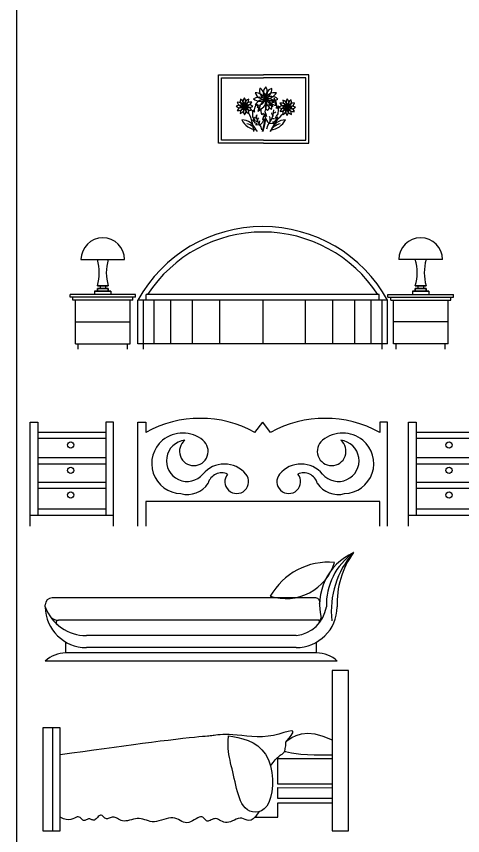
# Model space of a CAD drawing. Header units: millimetres. Extents: x 577 to 2337, y 236 to 943.
# Drawn here: x 785.03 to 787.94, y 698.02 to 703.38 of the extents above; entities that cross this region are included whole.
import ezdxf

# ---------------------------------------------------------------- set-up
doc = ezdxf.new("R2010")
doc.units = ezdxf.units.MM
doc.header["$LTSCALE"] = 0.01
doc.layers.add('06-Furn', color=4, linetype='Continuous')

# ---------------------------------------------------------------- blocks, each defined once
blk = doc.blocks.new('bed4')
at = {"layer": '06-Furn', "color": 25}
for p, q in [((746.1496, 634.5154), (744.4225, 634.5154)), ((744.3783, 634.4567), (744.3783, 634.4712)), ((746.1682, 634.3699), (744.4645, 634.3699)), ((744.513, 634.1561), (744.513, 634.2274)), ((746.0197, 634.2694), (744.6471, 634.2694)), ((746.1538, 634.1561), (746.1538, 634.2274)), ((746.0197, 634.1914), (744.6471, 634.1914)), ((746.1538, 634.1561), (744.513, 634.1561)), ((746.2885, 634.103), (744.3783, 634.103))]:
    blk.add_line(p, q, dxfattribs=at)
for centre, radius, start, end in [((746.5478, 634.47), 0.3746, 114.1352, 194.9318), ((746.6374, 634.4689), 0.4202, 125.3012, 181.6603), ((746.8173, 634.4333), 0.5674, 138.15, 186.7518), ((746.8486, 634.4828), 0.5607, 144.0636, 182.6604), ((744.4225, 634.4712), 0.0442, 90, 180), ((746.1458, 634.4872), 0.0285, 344.8503, 82.2604), ((744.6474, 634.4605), 0.2691, 180.8006, 270.0526), ((744.6487, 634.5582), 0.2888, 200.5736, 269.7745), ((746.0195, 634.4605), 0.2691, 269.9474, 359.1994), ((745.995, 634.4934), 0.2254, 276.2872, 350.6277), ((744.4657, 634.4464), 0.0765, 227.3168, 270.128), ((746.1695, 634.3833), 0.0135, 264.5671, 16.4869), ((744.465, 634.3548), 0.0152, 88.0322, 242.9092), ((746.1559, 634.3583), 0.0169, 346.338, 43.2833), ((744.5143, 633.9552), 0.2009, 90.3735, 132.6232), ((746.1525, 633.9552), 0.2009, 47.3768, 89.6265)]:
    blk.add_arc(centre, radius, start, end, dxfattribs=at)
at = {"layer": '06-Furn', "color": 243}
for centre, radius, start, end in [((746.2301, 634.3151), 0.4344, 84.5836, 150.8028), ((745.9514, 634.8462), 0.3346, 252.5151, 342.8713)]:
    blk.add_arc(centre, radius, start, end, dxfattribs=at)
blk = doc.blocks.new('ertruh')
at = {"layer": '06-Furn', "color": 25, "linetype": 'Continuous'}
for p, q in [((561.3447, 508.8698), (561.2377, 508.8698)), ((561.2377, 508.8698), (561.2377, 507.8231)), ((561.3447, 507.8231), (561.3447, 508.8698)), ((559.4586, 508.4957), (559.3451, 508.4957)), ((559.4586, 507.8231), (559.4586, 508.4957)), ((560.5418, 508.4527), (560.5221, 508.4522)), ((560.564, 508.4523), (560.5418, 508.4527)), ((560.8897, 508.4548), (560.8548, 508.4461)), ((560.922, 508.4644), (560.8897, 508.4548)), ((560.9493, 508.4726), (560.922, 508.4644)), ((560.9695, 508.4768), (560.9493, 508.4726)), ((560.9652, 508.4398), (560.9796, 508.4629)), ((560.9803, 508.4744), (560.9695, 508.4768)), ((560.9796, 508.4629), (560.9803, 508.4744)), ((561.0023, 508.4464), (561.0371, 508.4565)), ((561.0371, 508.4565), (561.0777, 508.4604)), ((561.0777, 508.4604), (561.1244, 508.4563)), ((561.1244, 508.4563), (561.1776, 508.4424)), ((560.0561, 508.4007), (559.9977, 508.3932)), ((560.1121, 508.4077), (560.0561, 508.4007)), ((560.1653, 508.4141), (560.1121, 508.4077)), ((560.215, 508.42), (560.1653, 508.4141)), ((560.2606, 508.4251), (560.215, 508.42)), ((560.3015, 508.4296), (560.2606, 508.4251)), ((560.337, 508.4334), (560.3015, 508.4296)), ((560.3666, 508.4364), (560.337, 508.4334)), ((560.39, 508.4387), (560.3666, 508.4364)), ((560.4079, 508.4402), (560.39, 508.4387)), ((560.4213, 508.4413), (560.4079, 508.4402)), ((560.4313, 508.4421), (560.4213, 508.4413)), ((560.439, 508.4427), (560.4313, 508.4421)), ((560.4454, 508.4433), (560.439, 508.4427)), ((560.4515, 508.444), (560.4454, 508.4433)), ((560.4584, 508.445), (560.4515, 508.444)), ((560.467, 508.4464), (560.4584, 508.445)), ((560.4775, 508.448), (560.467, 508.4464)), ((560.4901, 508.4497), (560.4775, 508.448)), ((560.505, 508.4511), (560.4901, 508.4497)), ((560.5221, 508.4522), (560.505, 508.4511)), ((560.557, 508.3847), (560.5572, 508.4116)), ((560.5572, 508.4116), (560.5587, 508.4426)), ((560.5587, 508.4426), (560.5885, 508.4392)), ((560.589, 508.4509), (560.564, 508.4523)), ((560.5885, 508.4392), (560.6207, 508.4335)), ((560.6167, 508.4483), (560.589, 508.4509)), ((560.6468, 508.4451), (560.6167, 508.4483)), ((560.6207, 508.4335), (560.6542, 508.425)), ((560.6789, 508.4419), (560.6468, 508.4451)), ((560.6542, 508.425), (560.6877, 508.4133)), ((560.7126, 508.4392), (560.6789, 508.4419)), ((560.6877, 508.4133), (560.7204, 508.3977)), ((560.7475, 508.4377), (560.7126, 508.4392)), ((560.7831, 508.4379), (560.7475, 508.4377)), ((560.819, 508.4405), (560.7831, 508.4379)), ((560.8548, 508.4461), (560.819, 508.4405)), ((560.9349, 508.4025), (560.9652, 508.4398)), ((560.9349, 508.4025), (560.9487, 508.415)), ((560.9487, 508.415), (560.973, 508.432)), ((560.973, 508.432), (561.0023, 508.4464)), ((561.1776, 508.4424), (561.2377, 508.4168)), ((559.6776, 508.3494), (559.6071, 508.3396)), ((559.7458, 508.3589), (559.6776, 508.3494)), ((559.8117, 508.368), (559.7458, 508.3589)), ((559.8756, 508.3768), (559.8117, 508.368)), ((559.9376, 508.3852), (559.8756, 508.3768)), ((559.9977, 508.3932), (559.9376, 508.3852)), ((560.5579, 508.3611), (560.557, 508.3847)), ((560.5598, 508.3401), (560.5579, 508.3611)), ((560.7204, 508.3977), (560.751, 508.3777)), ((560.751, 508.3777), (560.7786, 508.3529)), ((560.7786, 508.3529), (560.802, 508.3228)), ((559.5342, 508.3297), (559.4586, 508.3195)), ((559.6071, 508.3396), (559.5342, 508.3297)), ((560.5625, 508.3209), (560.5598, 508.3401)), ((560.5658, 508.3028), (560.5625, 508.3209)), ((560.5696, 508.2851), (560.5658, 508.3028)), ((560.802, 508.3228), (560.8204, 508.2871)), ((560.8829, 508.2945), (561.2377, 508.2945)), ((560.8829, 508.128), (560.8829, 508.2945)), ((560.933, 508.3394), (560.9267, 508.3431)), ((560.972, 508.3297), (560.933, 508.3394)), ((561.0333, 508.3224), (560.972, 508.3297)), ((561.1207, 508.3178), (561.0333, 508.3224)), ((561.2377, 508.3163), (561.1207, 508.3178)), ((560.5737, 508.2671), (560.5696, 508.2851)), ((560.5781, 508.2481), (560.5737, 508.2671)), ((560.5827, 508.2282), (560.5781, 508.2481)), ((560.8204, 508.2871), (560.8338, 508.2471)), ((560.8338, 508.2471), (560.8425, 508.2046)), ((560.5875, 508.2076), (560.5827, 508.2282)), ((560.5924, 508.1865), (560.5875, 508.2076)), ((560.5974, 508.165), (560.5924, 508.1865)), ((560.8425, 508.2046), (560.8468, 508.161)), ((560.6026, 508.1432), (560.5974, 508.165)), ((560.6078, 508.1214), (560.6026, 508.1432)), ((560.8468, 508.161), (560.8468, 508.1179)), ((560.6131, 508.0997), (560.6078, 508.1214)), ((560.6185, 508.0783), (560.6131, 508.0997)), ((560.6243, 508.0575), (560.6185, 508.0783)), ((560.8468, 508.1179), (560.8429, 508.0771)), ((561.2377, 508.128), (560.8829, 508.128)), ((560.8829, 508.1063), (561.2377, 508.103)), ((560.8829, 508.0339), (560.8829, 508.1063)), ((560.6307, 508.0376), (560.6243, 508.0575)), ((560.638, 508.0187), (560.6307, 508.0376)), ((560.8354, 508.0402), (560.8244, 508.0087)), ((560.8429, 508.0771), (560.8354, 508.0402)), ((561.2377, 508.0339), (560.8829, 508.0339)), ((560.6466, 508.0014), (560.638, 508.0187)), ((560.6568, 507.9857), (560.6466, 508.0014)), ((560.6688, 507.972), (560.6568, 507.9857)), ((560.683, 507.9605), (560.6688, 507.972)), ((560.8104, 507.9838), (560.7939, 507.9655)), ((560.8244, 508.0087), (560.8104, 507.9838)), ((560.8829, 508.0057), (561.2345, 508.0057)), ((560.8829, 507.9108), (560.8829, 508.0057)), ((560.6994, 507.9517), (560.683, 507.9605)), ((560.7176, 507.946), (560.6994, 507.9517)), ((560.7369, 507.9439), (560.7176, 507.946)), ((560.7565, 507.9461), (560.7369, 507.9439)), ((560.7757, 507.9531), (560.7565, 507.9461)), ((560.7939, 507.9655), (560.7757, 507.9531)), ((560.7311, 507.9108), (560.8829, 507.9108)), ((559.3451, 507.8231), (559.4586, 507.8231)), ((561.2377, 507.8231), (561.3447, 507.8231))]:
    blk.add_line(p, q, dxfattribs=at)
at = {"layer": '06-Furn', "color": 25}
for p, q in [((559.3451, 508.4957), (559.3451, 507.8231)), ((559.4114, 507.8231), (559.4114, 508.4957)), ((560.9347, 508.3902), (560.9349, 508.4025)), ((560.9258, 508.3409), (560.9281, 508.3466)), ((560.9281, 508.3466), (560.93, 508.3533)), ((560.93, 508.3533), (560.9315, 508.3608)), ((560.9315, 508.3608), (560.9327, 508.3694)), ((560.9327, 508.3694), (560.9338, 508.3792)), ((560.9338, 508.3792), (560.9347, 508.3902)), ((560.8658, 508.2871), (560.8783, 508.3001)), ((560.8783, 508.3001), (560.8888, 508.3095)), ((560.8888, 508.3095), (560.8975, 508.3162)), ((560.8975, 508.3162), (560.9047, 508.3209)), ((560.9047, 508.3209), (560.9106, 508.3245)), ((560.9106, 508.3245), (560.9155, 508.3278)), ((560.9155, 508.3278), (560.9196, 508.3315)), ((560.9196, 508.3315), (560.923, 508.3359)), ((560.923, 508.3359), (560.9258, 508.3409)), ((560.8338, 508.2471), (560.8511, 508.2697)), ((560.8511, 508.2697), (560.8658, 508.2871)), ((559.7129, 507.92), (559.7079, 507.9156)), ((559.7178, 507.9232), (559.7129, 507.92)), ((559.7226, 507.9247), (559.7178, 507.9232)), ((559.7274, 507.9242), (559.7226, 507.9247)), ((559.7321, 507.922), (559.7274, 507.9242)), ((559.7367, 507.9186), (559.7321, 507.922)), ((559.7414, 507.9144), (559.7367, 507.9186)), ((560.7388, 507.9187), (560.722, 507.9013)), ((560.7579, 507.9466), (560.7388, 507.9187)), ((559.4796, 507.9008), (559.4586, 507.9108)), ((559.4983, 507.896), (559.4796, 507.9008)), ((559.5146, 507.8952), (559.4983, 507.896)), ((559.5289, 507.8974), (559.5146, 507.8952)), ((559.5414, 507.9013), (559.5289, 507.8974)), ((559.5522, 507.906), (559.5414, 507.9013)), ((559.5615, 507.9103), (559.5522, 507.906)), ((559.5696, 507.9132), (559.5615, 507.9103)), ((559.5767, 507.9136), (559.5696, 507.9132)), ((559.5829, 507.9121), (559.5767, 507.9136)), ((559.5884, 507.909), (559.5829, 507.9121)), ((559.5933, 507.9049), (559.5884, 507.909)), ((559.5978, 507.9005), (559.5933, 507.9049)), ((559.6021, 507.8961), (559.5978, 507.9005)), ((559.6063, 507.8925), (559.6021, 507.8961)), ((559.6105, 507.8901), (559.6063, 507.8925)), ((559.615, 507.8893), (559.6105, 507.8901)), ((559.6197, 507.8899), (559.615, 507.8893)), ((559.6244, 507.8915), (559.6197, 507.8899)), ((559.6293, 507.8938), (559.6244, 507.8915)), ((559.6342, 507.8962), (559.6293, 507.8938)), ((559.6391, 507.8985), (559.6342, 507.8962)), ((559.6439, 507.9002), (559.6391, 507.8985)), ((559.6486, 507.901), (559.6439, 507.9002)), ((559.6532, 507.9005), (559.6486, 507.901)), ((559.6576, 507.8992), (559.6532, 507.9005)), ((559.6619, 507.8972), (559.6576, 507.8992)), ((559.6662, 507.8951), (559.6619, 507.8972)), ((559.6705, 507.8933), (559.6662, 507.8951)), ((559.6748, 507.892), (559.6705, 507.8933)), ((559.6792, 507.8918), (559.6748, 507.892)), ((559.6837, 507.8931), (559.6792, 507.8918)), ((559.6884, 507.896), (559.6837, 507.8931)), ((559.6932, 507.9002), (559.6884, 507.896)), ((559.698, 507.9052), (559.6932, 507.9002)), ((559.703, 507.9105), (559.698, 507.9052)), ((559.7079, 507.9156), (559.703, 507.9105)), ((559.7462, 507.9101), (559.7414, 507.9144)), ((559.7512, 507.9061), (559.7462, 507.9101)), ((559.7563, 507.903), (559.7512, 507.9061)), ((559.7616, 507.9011), (559.7563, 507.903)), ((559.7672, 507.9009), (559.7616, 507.9011)), ((559.7731, 507.9021), (559.7672, 507.9009)), ((559.7792, 507.9042), (559.7731, 507.9021)), ((559.7855, 507.9067), (559.7792, 507.9042)), ((559.7919, 507.9093), (559.7855, 507.9067)), ((559.7985, 507.9114), (559.7919, 507.9093)), ((559.8051, 507.9126), (559.7985, 507.9114)), ((559.8119, 507.9124), (559.8051, 507.9126)), ((559.8187, 507.9106), (559.8119, 507.9124)), ((559.8256, 507.9074), (559.8187, 507.9106)), ((559.8329, 507.9034), (559.8256, 507.9074)), ((559.8404, 507.8989), (559.8329, 507.9034)), ((559.8485, 507.8946), (559.8404, 507.8989)), ((559.8571, 507.8907), (559.8485, 507.8946)), ((559.8665, 507.8879), (559.8571, 507.8907)), ((559.8766, 507.8865), (559.8665, 507.8879)), ((559.8876, 507.8869), (559.8766, 507.8865)), ((559.8993, 507.8887), (559.8876, 507.8869)), ((559.9116, 507.8915), (559.8993, 507.8887)), ((559.9243, 507.8948), (559.9116, 507.8915)), ((559.9372, 507.8981), (559.9243, 507.8948)), ((559.9502, 507.9009), (559.9372, 507.8981)), ((559.9631, 507.9028), (559.9502, 507.9009)), ((559.9756, 507.9032), (559.9631, 507.9028)), ((559.9878, 507.9018), (559.9756, 507.9032)), ((559.9997, 507.899), (559.9878, 507.9018)), ((560.0115, 507.8953), (559.9997, 507.899)), ((560.0233, 507.8913), (560.0115, 507.8953)), ((560.0354, 507.8874), (560.0233, 507.8913)), ((560.0479, 507.8843), (560.0354, 507.8874)), ((560.0609, 507.8823), (560.0479, 507.8843)), ((560.0747, 507.8821), (560.0609, 507.8823)), ((560.0893, 507.8839), (560.0747, 507.8821)), ((560.1046, 507.8874), (560.0893, 507.8839)), ((560.1203, 507.8919), (560.1046, 507.8874)), ((560.1361, 507.8969), (560.1203, 507.8919)), ((560.1519, 507.9015), (560.1361, 507.8969)), ((560.1673, 507.9054), (560.1519, 507.9015)), ((560.1822, 507.9078), (560.1673, 507.9054)), ((560.1962, 507.908), (560.1822, 507.9078)), ((560.2092, 507.9058), (560.1962, 507.908)), ((560.2214, 507.9016), (560.2092, 507.9058)), ((560.2329, 507.8961), (560.2214, 507.9016)), ((560.2439, 507.89), (560.2329, 507.8961)), ((560.2547, 507.8842), (560.2439, 507.89)), ((560.2655, 507.8792), (560.2547, 507.8842)), ((560.2764, 507.8759), (560.2655, 507.8792)), ((560.2876, 507.875), (560.2764, 507.8759)), ((560.2994, 507.8769), (560.2876, 507.875)), ((560.3114, 507.8811), (560.2994, 507.8769)), ((560.3236, 507.8869), (560.3114, 507.8811)), ((560.3355, 507.8936), (560.3236, 507.8869)), ((560.3471, 507.9003), (560.3355, 507.8936)), ((560.358, 507.9064), (560.3471, 507.9003)), ((560.3681, 507.911), (560.358, 507.9064)), ((560.377, 507.9135), (560.3681, 507.911)), ((560.3846, 507.9133), (560.377, 507.9135)), ((560.3911, 507.9109), (560.3846, 507.9133)), ((560.3967, 507.9068), (560.3911, 507.9109)), ((560.4017, 507.9018), (560.3967, 507.9068)), ((560.4063, 507.8965), (560.4017, 507.9018)), ((560.4108, 507.8916), (560.4063, 507.8965)), ((560.4154, 507.8877), (560.4108, 507.8916)), ((560.4204, 507.8855), (560.4154, 507.8877)), ((560.426, 507.8854), (560.4204, 507.8855)), ((560.4321, 507.8871), (560.426, 507.8854)), ((560.4387, 507.89), (560.4321, 507.8871)), ((560.4458, 507.8935), (560.4387, 507.89)), ((560.4532, 507.897), (560.4458, 507.8935)), ((560.4609, 507.9001), (560.4532, 507.897)), ((560.4688, 507.9019), (560.4609, 507.9001)), ((560.4768, 507.9022), (560.4688, 507.9019)), ((560.485, 507.9003), (560.4768, 507.9022)), ((560.4932, 507.8968), (560.485, 507.9003)), ((560.5018, 507.8923), (560.4932, 507.8968)), ((560.5105, 507.8874), (560.5018, 507.8923)), ((560.5197, 507.8827), (560.5105, 507.8874)), ((560.5293, 507.8788), (560.5197, 507.8827)), ((560.5394, 507.8764), (560.5293, 507.8788)), ((560.5501, 507.8761), (560.5394, 507.8764)), ((560.5614, 507.8782), (560.5501, 507.8761)), ((560.5732, 507.8823), (560.5614, 507.8782)), ((560.5854, 507.8875), (560.5732, 507.8823)), ((560.5979, 507.8931), (560.5854, 507.8875)), ((560.6103, 507.8984), (560.5979, 507.8931)), ((560.6228, 507.9025), (560.6103, 507.8984)), ((560.635, 507.9047), (560.6228, 507.9025)), ((560.6469, 507.9043), (560.635, 507.9047)), ((560.6583, 507.9008), (560.6469, 507.9043)), ((560.6697, 507.8959), (560.6583, 507.9008)), ((560.6813, 507.8915), (560.6697, 507.8959)), ((560.6936, 507.8896), (560.6813, 507.8915)), ((560.7071, 507.8922), (560.6936, 507.8896)), ((560.722, 507.9013), (560.7071, 507.8922))]:
    blk.add_line(p, q, dxfattribs=at)
blk = doc.blocks.new('teatgs')
at = {"layer": '06-Furn', "color": 25}
for p, q in [((635.4469, 512.4715), (635.4979, 512.4715)), ((635.4469, 511.7911), (635.4469, 512.4715)), ((635.4979, 512.4715), (635.4979, 511.8608)), ((635.9928, 512.4715), (635.9417, 512.4715)), ((635.9417, 512.4715), (635.9417, 511.8608)), ((635.9928, 511.7911), (635.9928, 512.4715)), ((636.1523, 511.7911), (636.1523, 512.4715)), ((636.1523, 512.4715), (636.2034, 512.4715)), ((636.2034, 512.4715), (636.2034, 512.4034)), ((636.9178, 512.4034), (636.9688, 512.4715)), ((637.0199, 512.4034), (636.9688, 512.4715)), ((637.7853, 512.4715), (637.7343, 512.4715)), ((637.7343, 512.4715), (637.7343, 512.4034)), ((637.7853, 511.7911), (637.7853, 512.4715)), ((637.9223, 512.4715), (637.9733, 512.4715)), ((637.9223, 511.7911), (637.9223, 512.4715)), ((637.9733, 512.4715), (637.9733, 511.8608)), ((638.4681, 512.4715), (638.4171, 512.4715)), ((638.4171, 512.4715), (638.4171, 511.8608)), ((638.4681, 511.7911), (638.4681, 512.4715)), ((635.9417, 512.4034), (635.4979, 512.4034)), ((638.4171, 512.4034), (637.9733, 512.4034)), ((635.9417, 512.3626), (635.4979, 512.3626)), ((638.4171, 512.3626), (637.9733, 512.3626)), ((635.9417, 512.2371), (635.4979, 512.2371)), ((638.4171, 512.2371), (637.9733, 512.2371)), ((635.9417, 512.1963), (635.4979, 512.1963)), ((638.4171, 512.1963), (637.9733, 512.1963)), ((635.9417, 512.0767), (635.4979, 512.0767)), ((638.4171, 512.0767), (637.9733, 512.0767)), ((635.9417, 512.0359), (635.4979, 512.0359)), ((638.4171, 512.0359), (637.9733, 512.0359)), ((637.7343, 511.9527), (636.2034, 511.9527)), ((636.2034, 511.9527), (636.2034, 511.7911)), ((637.7343, 511.7911), (637.7343, 511.9527)), ((635.9417, 511.9017), (635.4979, 511.9017)), ((638.4171, 511.9017), (637.9733, 511.9017)), ((635.9928, 511.8608), (635.4469, 511.8608)), ((638.4681, 511.8608), (637.9223, 511.8608))]:
    blk.add_line(p, q, dxfattribs=at)
for centre in [(635.7127, 512.3217), (638.1881, 512.3217), (635.7127, 512.1555), (638.1881, 512.1555), (635.7127, 511.995), (638.1881, 511.995)]:
    blk.add_circle(centre, 0.0204, dxfattribs=at)
for centre in [(636.5606, 511.757), (637.3771, 511.757)]:
    blk.add_arc(centre, 0.7385, 61.0736, 118.9264, dxfattribs=at)
at = {"layer": '06-Furn', "color": 243}
for centre, radius, start, end in [((636.4458, 512.1922), 0.2074, 50.5406, 129.4594), ((637.4919, 512.1922), 0.2074, 50.5406, 129.4594), ((636.439, 512.2004), 0.1968, 129.4594, 268.2469), ((636.4738, 512.218), 0.1352, 96.4993, 320.1022), ((636.5181, 512.2801), 0.0937, 129.4594, 50.5406), ((637.4196, 512.2801), 0.0937, 129.4594, 50.5406), ((637.4638, 512.218), 0.1352, 219.8978, 83.5007), ((637.4986, 512.2004), 0.1968, 271.7531, 50.5406), ((636.7179, 512.0139), 0.1829, 39.8978, 140.1022), ((637.2197, 512.0139), 0.1829, 39.8978, 140.1022), ((636.7009, 512.0468), 0.0927, 65.6182, 164.4156), ((636.7987, 512.0815), 0.0776, 140.1022, 39.8978), ((637.1389, 512.0815), 0.0776, 140.1022, 39.8978), ((637.2367, 512.0468), 0.0927, 15.5844, 114.3818), ((636.4768, 512.1571), 0.1596, 254.0672, 327.6417), ((637.4608, 512.1571), 0.1596, 212.3583, 285.9328)]:
    blk.add_arc(centre, radius, start, end, dxfattribs=at)
blk = doc.blocks.new('erery')
at = {"layer": '06-Furn', "color": 25, "linetype": 'Continuous'}
for p, q in [((635.5905, 479.9123), (635.5905, 480.3601)), ((635.5905, 480.3601), (635.8857, 480.3601)), ((635.6103, 479.932), (635.6103, 480.3403)), ((635.6103, 480.3403), (635.8857, 480.3403)), ((636.1809, 480.3601), (635.8857, 480.3601)), ((636.1611, 480.3403), (635.8857, 480.3403)), ((636.1611, 479.932), (636.1611, 480.3403)), ((636.1809, 479.9123), (636.1809, 480.3601)), ((635.8998, 480.1357), (635.9007, 480.1729)), ((635.9034, 480.133), (635.9045, 480.1726)), ((635.9415, 480.1873), (635.9408, 480.1709)), ((635.9408, 480.1709), (635.943, 480.1495)), ((635.9476, 480.1772), (635.9415, 480.1873)), ((635.9499, 480.1902), (635.9476, 480.1772)), ((635.9556, 480.2063), (635.9499, 480.1902)), ((635.9676, 480.1828), (635.9556, 480.2063)), ((635.9714, 480.1597), (635.9676, 480.1828)), ((635.8149, 480.1076), (635.8149, 480.1281)), ((635.8149, 480.1281), (635.8258, 480.1144)), ((635.8258, 480.1308), (635.8299, 480.1499)), ((635.8258, 480.1144), (635.8258, 480.1308)), ((635.8299, 480.1499), (635.8409, 480.169)), ((635.8409, 480.169), (635.845, 480.1554)), ((635.845, 480.1554), (635.8463, 480.1444)), ((635.8463, 480.1444), (635.8518, 480.1526)), ((635.8518, 480.139), (635.8491, 480.1212)), ((635.8491, 480.1212), (635.8586, 480.1281)), ((635.8518, 480.1526), (635.8518, 480.139)), ((635.8586, 480.1281), (635.8682, 480.1349)), ((635.8682, 480.1349), (635.8682, 480.1212)), ((635.8682, 480.1212), (635.8696, 480.1062)), ((635.8981, 480.1369), (635.8941, 480.1206)), ((635.8941, 480.1206), (635.8998, 480.1023)), ((635.9124, 480.1263), (635.8981, 480.1369)), ((635.9176, 480.1327), (635.9124, 480.1263)), ((635.9201, 480.1506), (635.9176, 480.1327)), ((635.9209, 480.167), (635.9201, 480.1506)), ((635.932, 480.1582), (635.9209, 480.167)), ((635.943, 480.1495), (635.932, 480.1582)), ((635.9488, 480.0939), (635.9529, 480.1308)), ((635.9586, 480.114), (635.9652, 480.1168)), ((635.9705, 480.14), (635.9714, 480.1597)), ((635.9844, 480.1558), (635.9705, 480.14)), ((635.9803, 480.1035), (635.9832, 480.1312)), ((635.9832, 480.1312), (635.9844, 480.1558)), ((635.8163, 480.0844), (635.8149, 480.1076)), ((635.8245, 480.0721), (635.8163, 480.0844)), ((635.8231, 480.0543), (635.8163, 480.0666)), ((635.8163, 480.0666), (635.8313, 480.0598)), ((635.8313, 480.0598), (635.8245, 480.0721)), ((635.8348, 480.0767), (635.8264, 480.0795)), ((635.8413, 480.0712), (635.8348, 480.0767)), ((635.8477, 480.0543), (635.8376, 480.0916)), ((635.8413, 480.0935), (635.8441, 480.1)), ((635.8413, 480.0861), (635.8413, 480.0935)), ((635.8478, 480.0693), (635.8543, 480.0786)), ((635.8478, 480.0618), (635.8478, 480.0693)), ((635.8696, 480.1062), (635.8737, 480.1007)), ((635.8737, 480.1007), (635.886, 480.1089)), ((635.8832, 480.0803), (635.8778, 480.068)), ((635.8778, 480.068), (635.8887, 480.0707)), ((635.886, 480.0639), (635.8778, 480.0475)), ((635.8887, 480.0953), (635.8832, 480.0803)), ((635.886, 480.1089), (635.8887, 480.0953)), ((635.8887, 480.0707), (635.886, 480.0639)), ((635.8903, 480.035), (635.8975, 480.0784)), ((635.8927, 480.0912), (635.8956, 480.0828)), ((635.9056, 480.0873), (635.8927, 480.0912)), ((635.894, 480.035), (635.9002, 480.0723)), ((635.8956, 480.0828), (635.9045, 480.0627)), ((635.8985, 480.0894), (635.8989, 480.105)), ((635.8998, 480.1023), (635.9056, 480.0873)), ((635.9022, 480.0883), (635.9024, 480.0956)), ((635.9045, 480.0627), (635.9122, 480.0525)), ((635.9127, 480.0279), (635.9352, 480.0639)), ((635.9279, 480.0786), (635.9242, 480.0879)), ((635.9298, 480.0665), (635.9279, 480.0786)), ((635.9298, 480.0572), (635.9298, 480.0665)), ((635.9352, 480.0639), (635.9488, 480.0939)), ((635.9428, 480.1), (635.9391, 480.1103)), ((635.94, 480.0721), (635.9456, 480.073)), ((635.9456, 480.0907), (635.9428, 480.1)), ((635.9456, 480.073), (635.9512, 480.073)), ((635.9512, 480.073), (635.9549, 480.0712)), ((635.9531, 480.1103), (635.9586, 480.114)), ((635.9583, 480.0553), (635.9704, 480.0678)), ((635.9609, 480.0749), (635.9698, 480.0892)), ((635.9793, 480.0822), (635.9609, 480.0749)), ((635.9698, 480.0892), (635.9803, 480.1035)), ((635.9704, 480.0678), (635.9793, 480.0822)), ((635.8327, 480.0434), (635.8231, 480.0543)), ((635.8436, 480.0407), (635.8327, 480.0434)), ((635.834, 480.0311), (635.8436, 480.0407)), ((635.8518, 480.0325), (635.834, 480.0311)), ((635.8413, 480.0544), (635.8348, 480.0544)), ((635.8459, 480.0535), (635.8413, 480.0544)), ((635.86, 480.0352), (635.8477, 480.0543)), ((635.8614, 480.0311), (635.8518, 480.0325)), ((635.858, 480.047), (635.8618, 480.0581)), ((635.858, 480.0414), (635.858, 480.047)), ((635.8696, 480.0188), (635.86, 480.0352)), ((635.8709, 480.0393), (635.8614, 480.0311)), ((635.8737, 479.9997), (635.8696, 480.0188)), ((635.8778, 480.0475), (635.8709, 480.0393)), ((635.8794, 479.9881), (635.8903, 480.035)), ((635.8831, 479.9881), (635.894, 480.035)), ((635.9067, 480.0052), (635.9127, 480.0279)), ((635.9122, 480.0525), (635.9232, 480.0422)), ((635.9232, 480.0422), (635.9348, 480.0433)), ((635.9348, 480.0433), (635.956, 480.0406)), ((635.9451, 480.0526), (635.9583, 480.0553)), ((635.956, 480.0406), (635.9451, 480.0526)), ((635.8857, 479.9123), (635.5905, 479.9123)), ((635.8857, 479.932), (635.6103, 479.932)), ((635.8857, 479.932), (636.1611, 479.932)), ((635.8857, 479.9123), (636.1809, 479.9123)), ((634.6909, 479.1512), (634.9767, 479.1512)), ((637.0567, 479.1512), (636.7708, 479.1512)), ((634.8874, 478.944), (634.7802, 478.944)), ((634.7802, 478.944), (634.7802, 478.9225)), ((634.7802, 478.944), (634.7802, 478.9244)), ((634.7802, 478.944), (634.8874, 478.944)), ((634.8695, 478.9797), (634.7981, 478.9797)), ((634.8695, 478.9797), (634.7981, 478.9797)), ((634.7981, 478.9797), (634.8695, 478.9797)), ((634.7981, 478.9797), (634.8695, 478.9797)), ((634.8695, 478.9618), (634.7981, 478.9618)), ((634.7981, 478.9618), (634.7981, 478.944)), ((634.7981, 478.9618), (634.8695, 478.9618)), ((634.7981, 478.944), (634.7981, 478.9618)), ((634.8159, 478.9797), (634.8159, 478.9618)), ((634.8159, 478.9797), (634.8159, 478.9618)), ((634.8517, 478.9797), (634.8517, 478.9618)), ((634.8517, 478.9797), (634.8517, 478.9618)), ((634.8695, 478.944), (634.8695, 478.9618)), ((634.8695, 478.9618), (634.8695, 478.944)), ((634.8874, 478.944), (634.8874, 478.9225)), ((634.8874, 478.944), (634.8874, 478.9244)), ((636.8602, 478.944), (636.8602, 478.9244)), ((636.8602, 478.944), (636.8602, 478.9225)), ((636.9674, 478.944), (636.8602, 478.944)), ((636.8602, 478.944), (636.9674, 478.944)), ((636.9495, 478.9797), (636.8781, 478.9797)), ((636.9495, 478.9797), (636.8781, 478.9797)), ((636.8781, 478.9797), (636.9495, 478.9797)), ((636.8781, 478.9797), (636.9495, 478.9797)), ((636.8781, 478.9618), (636.8781, 478.944)), ((636.8781, 478.944), (636.8781, 478.9618)), ((636.9495, 478.9618), (636.8781, 478.9618)), ((636.8781, 478.9618), (636.9495, 478.9618)), ((636.8959, 478.9797), (636.8959, 478.9618)), ((636.8959, 478.9797), (636.8959, 478.9618)), ((636.9317, 478.9797), (636.9317, 478.9618)), ((636.9317, 478.9797), (636.9317, 478.9618)), ((636.9495, 478.944), (636.9495, 478.9618)), ((636.9495, 478.9618), (636.9495, 478.944)), ((636.9674, 478.944), (636.9674, 478.9244)), ((636.9674, 478.944), (636.9674, 478.9225)), ((635.0482, 478.9225), (634.6194, 478.9225)), ((634.6194, 478.9046), (634.6194, 478.9225)), ((635.0482, 478.9046), (634.6194, 478.9046)), ((634.6372, 478.8868), (634.6372, 478.9046)), ((635.0303, 478.8868), (634.6372, 478.8868)), ((634.6551, 478.6009), (634.6551, 478.8868)), ((635.0125, 478.6009), (635.0125, 478.8868)), ((635.0303, 478.8868), (635.0303, 478.9046)), ((635.0482, 478.9046), (635.0482, 478.9225)), ((636.6964, 478.8868), (635.0635, 478.8868)), ((635.0635, 478.6009), (635.0635, 478.8868)), ((635.0992, 478.5652), (635.0992, 478.8868)), ((636.6428, 478.9225), (635.1171, 478.9225)), ((635.1171, 478.8868), (635.1171, 478.9225)), ((635.1707, 478.6009), (635.1707, 478.8868)), ((635.2779, 478.6009), (635.2779, 478.8868)), ((635.4208, 478.6009), (635.4208, 478.8868)), ((635.5995, 478.6009), (635.5995, 478.8868)), ((635.88, 478.8868), (635.88, 478.6009)), ((636.1604, 478.6009), (636.1604, 478.8868)), ((636.3391, 478.6009), (636.3391, 478.8868)), ((636.482, 478.6009), (636.482, 478.8868)), ((636.5892, 478.6009), (636.5892, 478.8868)), ((636.6428, 478.8868), (636.6428, 478.9225)), ((636.6607, 478.5652), (636.6607, 478.8868)), ((636.6964, 478.6009), (636.6964, 478.8868)), ((636.6994, 478.9046), (636.6994, 478.9225)), ((636.6994, 478.9225), (637.1282, 478.9225)), ((636.6994, 478.9046), (637.1282, 478.9046)), ((636.7172, 478.8868), (636.7172, 478.9046)), ((636.7172, 478.8868), (637.1103, 478.8868)), ((636.7351, 478.6009), (636.7351, 478.8868)), ((637.0925, 478.6009), (637.0925, 478.8868)), ((637.1103, 478.8868), (637.1103, 478.9046)), ((637.1282, 478.9046), (637.1282, 478.9225)), ((634.6551, 478.7438), (635.0125, 478.7438)), ((637.0925, 478.7438), (636.7351, 478.7438)), ((634.6551, 478.6009), (635.0125, 478.6009)), ((634.673, 478.5652), (634.673, 478.6009)), ((634.9946, 478.5652), (634.9946, 478.6009)), ((636.6964, 478.6009), (635.0635, 478.6009)), ((637.0925, 478.6009), (636.7351, 478.6009)), ((636.753, 478.5652), (636.753, 478.6009)), ((637.0746, 478.5652), (637.0746, 478.6009))]:
    blk.add_line(p, q, dxfattribs=at)
for centre, radius, start, end in [((635.941, 480.2411), 0.057, 134.8613, 223.5135), ((635.8282, 480.2427), 0.0823, 330.2489, 28.1258), ((635.8286, 480.1604), 0.0823, 30.2489, 88.1258), ((635.8863, 480.2572), 0.057, 194.8613, 283.5135), ((635.9158, 480.2565), 0.057, 164.8613, 253.5135), ((635.8174, 480.2015), 0.0823, 0.2489, 58.1258), ((635.9551, 480.2151), 0.057, 104.8613, 193.5135), ((635.8582, 480.2729), 0.0823, 300.2489, 358.1258), ((635.9543, 480.1856), 0.057, 74.8613, 163.5135), ((635.8993, 480.2841), 0.0823, 270.2489, 328.1258), ((635.7516, 480.1914), 0.0392, 194.8613, 283.5135), ((635.7119, 480.1249), 0.0566, 30.2489, 88.1258), ((635.7719, 480.1909), 0.0392, 164.8613, 253.5135), ((635.7042, 480.1531), 0.0566, 0.2489, 58.1258), ((635.7892, 480.1803), 0.0392, 134.8613, 223.5135), ((635.7988, 480.1625), 0.0392, 104.8613, 193.5135), ((635.7117, 480.1814), 0.0566, 330.2489, 28.1258), ((635.7323, 480.2022), 0.0566, 300.2489, 358.1258), ((635.7983, 480.1422), 0.0392, 74.8613, 163.5135), ((635.7605, 480.2099), 0.0566, 270.2489, 328.1258), ((635.8588, 480.1304), 0.0823, 60.2489, 118.1258), ((635.8604, 480.2431), 0.057, 224.8613, 313.5135), ((635.9, 480.1195), 0.0823, 90.2489, 148.1258), ((635.845, 480.218), 0.057, 254.8613, 343.5135), ((635.9411, 480.1307), 0.0823, 120.2489, 178.1258), ((635.8442, 480.1885), 0.057, 284.8613, 13.5135), ((635.9389, 480.1605), 0.057, 44.8613, 133.5135), ((635.913, 480.1464), 0.057, 14.8613, 103.5135), ((635.982, 480.2022), 0.0823, 180.2489, 238.1258), ((635.8835, 480.1472), 0.057, 344.8613, 73.5135), ((635.9707, 480.2433), 0.0823, 210.2489, 268.1258), ((635.9405, 480.2733), 0.0823, 240.2489, 298.1258), ((636.0026, 480.1363), 0.0392, 16.4865, 105.1387), ((636.0404, 480.204), 0.0566, 211.8742, 269.7511), ((636.0021, 480.1566), 0.0392, 346.4865, 75.1387), ((636.0687, 480.1963), 0.0566, 181.8742, 239.7511), ((636.0893, 480.1755), 0.0566, 151.8742, 209.7511), ((636.0118, 480.1744), 0.0392, 316.4865, 45.1387), ((636.0291, 480.185), 0.0392, 286.4865, 15.1387), ((636.0967, 480.1472), 0.0566, 121.8742, 179.7511), ((636.0493, 480.1855), 0.0392, 256.4865, 345.1387), ((636.089, 480.1189), 0.0566, 91.8742, 149.7511), ((635.7327, 480.1043), 0.0566, 60.2489, 118.1258), ((635.7338, 480.1817), 0.0392, 224.8613, 313.5135), ((635.7232, 480.1645), 0.0392, 254.8613, 343.5135), ((635.761, 480.0968), 0.0566, 90.2489, 148.1258), ((635.7227, 480.1442), 0.0392, 284.8613, 13.5135), ((635.7893, 480.1045), 0.0566, 120.2489, 178.1258), ((635.8099, 480.1253), 0.0566, 150.2489, 208.1258), ((635.7324, 480.1264), 0.0392, 314.8613, 43.5135), ((635.7877, 480.1249), 0.0392, 44.8613, 133.5135), ((635.7699, 480.1153), 0.0392, 14.8613, 103.5135), ((635.7888, 480.2024), 0.0566, 240.2489, 298.1258), ((635.8096, 480.1818), 0.0566, 210.2489, 268.1258), ((635.7497, 480.1158), 0.0392, 344.8613, 73.5135), ((635.8173, 480.1536), 0.0566, 180.2489, 238.1258), ((636.0132, 480.119), 0.0392, 46.4865, 135.1387), ((636.0121, 480.1965), 0.0566, 241.8742, 299.7511), ((636.031, 480.1093), 0.0392, 76.4865, 165.1387), ((635.9913, 480.1759), 0.0566, 271.8742, 329.7511), ((636.0513, 480.1099), 0.0392, 106.4865, 195.1387), ((635.9836, 480.1477), 0.0566, 301.8742, 359.7511), ((636.0686, 480.1205), 0.0392, 136.4865, 225.1387), ((636.0783, 480.1383), 0.0392, 166.4865, 255.1387), ((636.0682, 480.0983), 0.0566, 61.8742, 119.7511), ((636.0671, 480.1758), 0.0392, 226.4865, 315.1387), ((636.0117, 480.0986), 0.0566, 1.8742, 59.7511), ((636.0777, 480.1585), 0.0392, 196.4865, 285.1387), ((636.0399, 480.0909), 0.0566, 31.8742, 89.7511), ((635.9911, 480.1194), 0.0566, 331.8742, 29.7511), ((635.8483, 480.1182), 0.1181, 206.808, 265.1469), ((635.7411, 479.9632), 0.1017, 21.6477, 88.9923), ((635.5071, 479.9649), 0.316, 4.2244, 27.1727), ((636.1886, 479.891), 0.2756, 129.6466, 159.3725), ((635.9231, 480.1182), 0.1181, 274.8531, 333.192), ((636.0303, 479.9632), 0.1017, 91.0077, 158.3523), ((635.748, 479.9311), 0.1126, 30.4022, 75.0257), ((636.0234, 479.9311), 0.1126, 104.9743, 149.5978), ((635.88, 478.4331), 0.9341, 29.0587, 150.9413), ((635.88, 478.4331), 0.8983, 33.0114, 146.9886), ((634.8338, 479.1512), 0.1429, 0, 180), ((636.9138, 479.1512), 0.1429, 0, 180), ((634.5166, 479.0655), 0.2943, 343.0545, 16.9455), ((634.5166, 479.0655), 0.2943, 343.0545, 16.9455), ((635.151, 479.0655), 0.2943, 163.0545, 196.9455), ((635.151, 479.0655), 0.2943, 163.0545, 196.9455), ((636.5966, 479.0655), 0.2943, 343.0545, 16.9455), ((636.5966, 479.0655), 0.2943, 343.0545, 16.9455), ((637.231, 479.0655), 0.2943, 163.0545, 196.9455), ((637.231, 479.0655), 0.2943, 163.0545, 196.9455)]:
    blk.add_arc(centre, radius, start, end, dxfattribs=at)

msp = doc.modelspace()

# ---------------------------------------------------------------- linework, layer by layer
at = {"layer": '06-Furn', "color": 5}
msp.add_lwpolyline([(785.0253, 711.677), (785.0253, 692.09), (792.5253, 692.09), (792.5253, 711.677)], close=True, dxfattribs=at)

# ---------------------------------------------------------------- block references
at = {"layer": '06-Furn'}
for name, p in [('erery', (150.757, 222.6394)), ('teatgs', (149.6684, 188.2572)), ('ertruh', (225.8535, 190.2331))]:
    msp.add_blockref(name, p, dxfattribs=at)
at = {"layer": '06-Furn', "color": 241}
msp.add_blockref('bed4', (40.836, 65.0626), dxfattribs=at)

doc.saveas('drawing.dxf')
